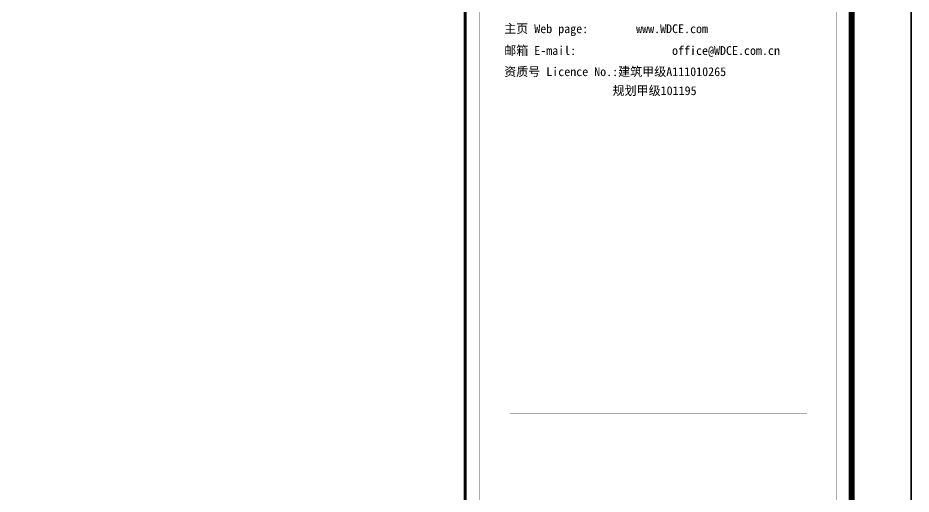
# Model space of a CAD drawing. Extents: x 776418 to 2076422, y -1170708 to 498544.
# Drawn here: x 1121375 to 1136395, y 389456 to 397468 of the extents above; entities that cross this region are included whole.
import ezdxf

# ---------------------------------------------------------------- set-up
doc = ezdxf.new("R2010")
doc.units = 0
doc.header["$LTSCALE"] = 1000
doc.header["$MEASUREMENT"] = 0
doc.layers.get('0').update_dxf_attribs({"linetype": 'CONTINUOUS'})
for name, color, linetype in [('DIM-动力', 3, 'CONTINUOUS'), ('SHEET_LINE', 6, 'CONTINUOUS'), ('SHEET_TEXT', 7, 'CONTINUOUS'), ('TEL_TITLE', 7, 'CONTINUOUS'), ('WIRE-通讯', 4, 'CONTINUOUS')]:
    doc.layers.add(name, color=color, linetype=linetype)
doc.styles.add('华文细黑', font='STXIHEI.TTF')

# ---------------------------------------------------------------- blocks, each defined once
blk = doc.blocks.new('A$C00115E70')
at = {"layer": 'WIRE-通讯', "ltscale": 0.001}
blk.add_lwpolyline([(-84100, 59400), (0, 59400), (0, 0), (-84100, 0)], close=True, dxfattribs=at)
blk = doc.blocks.new('A$C51FB5BAD')
at = {"layer": 'SHEET_LINE', "const_width": 50}
blk.add_lwpolyline([(-6500, -57400), (0, -57400), (0, -6150), (-6500, -6150)], close=True, dxfattribs=at)
at = {"layer": 'SHEET_LINE', "const_width": 4.999999999999995}
for points in [[(-6250, -15739.90927883727), (-6250, -33442.5692015125)], [(-6250, -33442.5692015125), (-250, -33442.5692015125), (-250, -15739.90927883727)], [(-5750, -22389.16439552279), (-750, -22389.16439552279)], [(-5750, -27342.59945737431), (-750, -27342.59945737431)]]:
    blk.add_lwpolyline(points, dxfattribs=at)
at = {"layer": 'SHEET_TEXT', "style": '华文细黑'}
for s, p in [('主页 Web page:        www.WDCE.com', (-5842.124720930588, -20944.87498448463)), ('邮箱 E-mail:                office@WDCE.com.cn ', (-5842.124720930588, -21311.76950156386)), ('资质号 Licence No.:建筑甲级A111010265', (-5842.124720930588, -21667.40389532014)), ('规划甲级101195', (-4020.108854189981, -21986.90975711378))]:
    blk.add_text(s, height=148.1169032266934, dxfattribs=at).set_placement(p)

msp = doc.modelspace()

# ---------------------------------------------------------------- linework, layer by layer
at = {"layer": 'DIM-动力', "ltscale": 0.001}
msp.add_lwpolyline([(1052295.426790789, 359756.4607165949), (1136395.426790789, 359756.4607165949), (1136395.426790789, 419156.4607165949), (1052295.426790789, 419156.4607165949)], close=True, dxfattribs=at)
at = {"layer": 'TEL_TITLE'}
msp.add_lwpolyline([(1052295.426790789, 359756.4607165952), (1136395.426790789, 359756.4607165952), (1136395.426790789, 419156.4607165952), (1052295.426790789, 419156.4607165952)], close=True, dxfattribs=at)
at = {"layer": 'TEL_TITLE', "const_width": 100}
msp.add_lwpolyline([(1054795.426790789, 360756.4607165952), (1135395.426790789, 360756.4607165952), (1135395.426790789, 418156.4607165952), (1054795.426790789, 418156.4607165952)], close=True, dxfattribs=at)

# ---------------------------------------------------------------- block references
msp.add_blockref('A$C51FB5BAD', (1135395.426790789, 418156.4607165952))
at = {"layer": 'WIRE-通讯', "ltscale": 0.001}
msp.add_blockref('A$C00115E70', (1136395.426790789, 359756.4607165949), dxfattribs=at)

doc.saveas('drawing.dxf')
